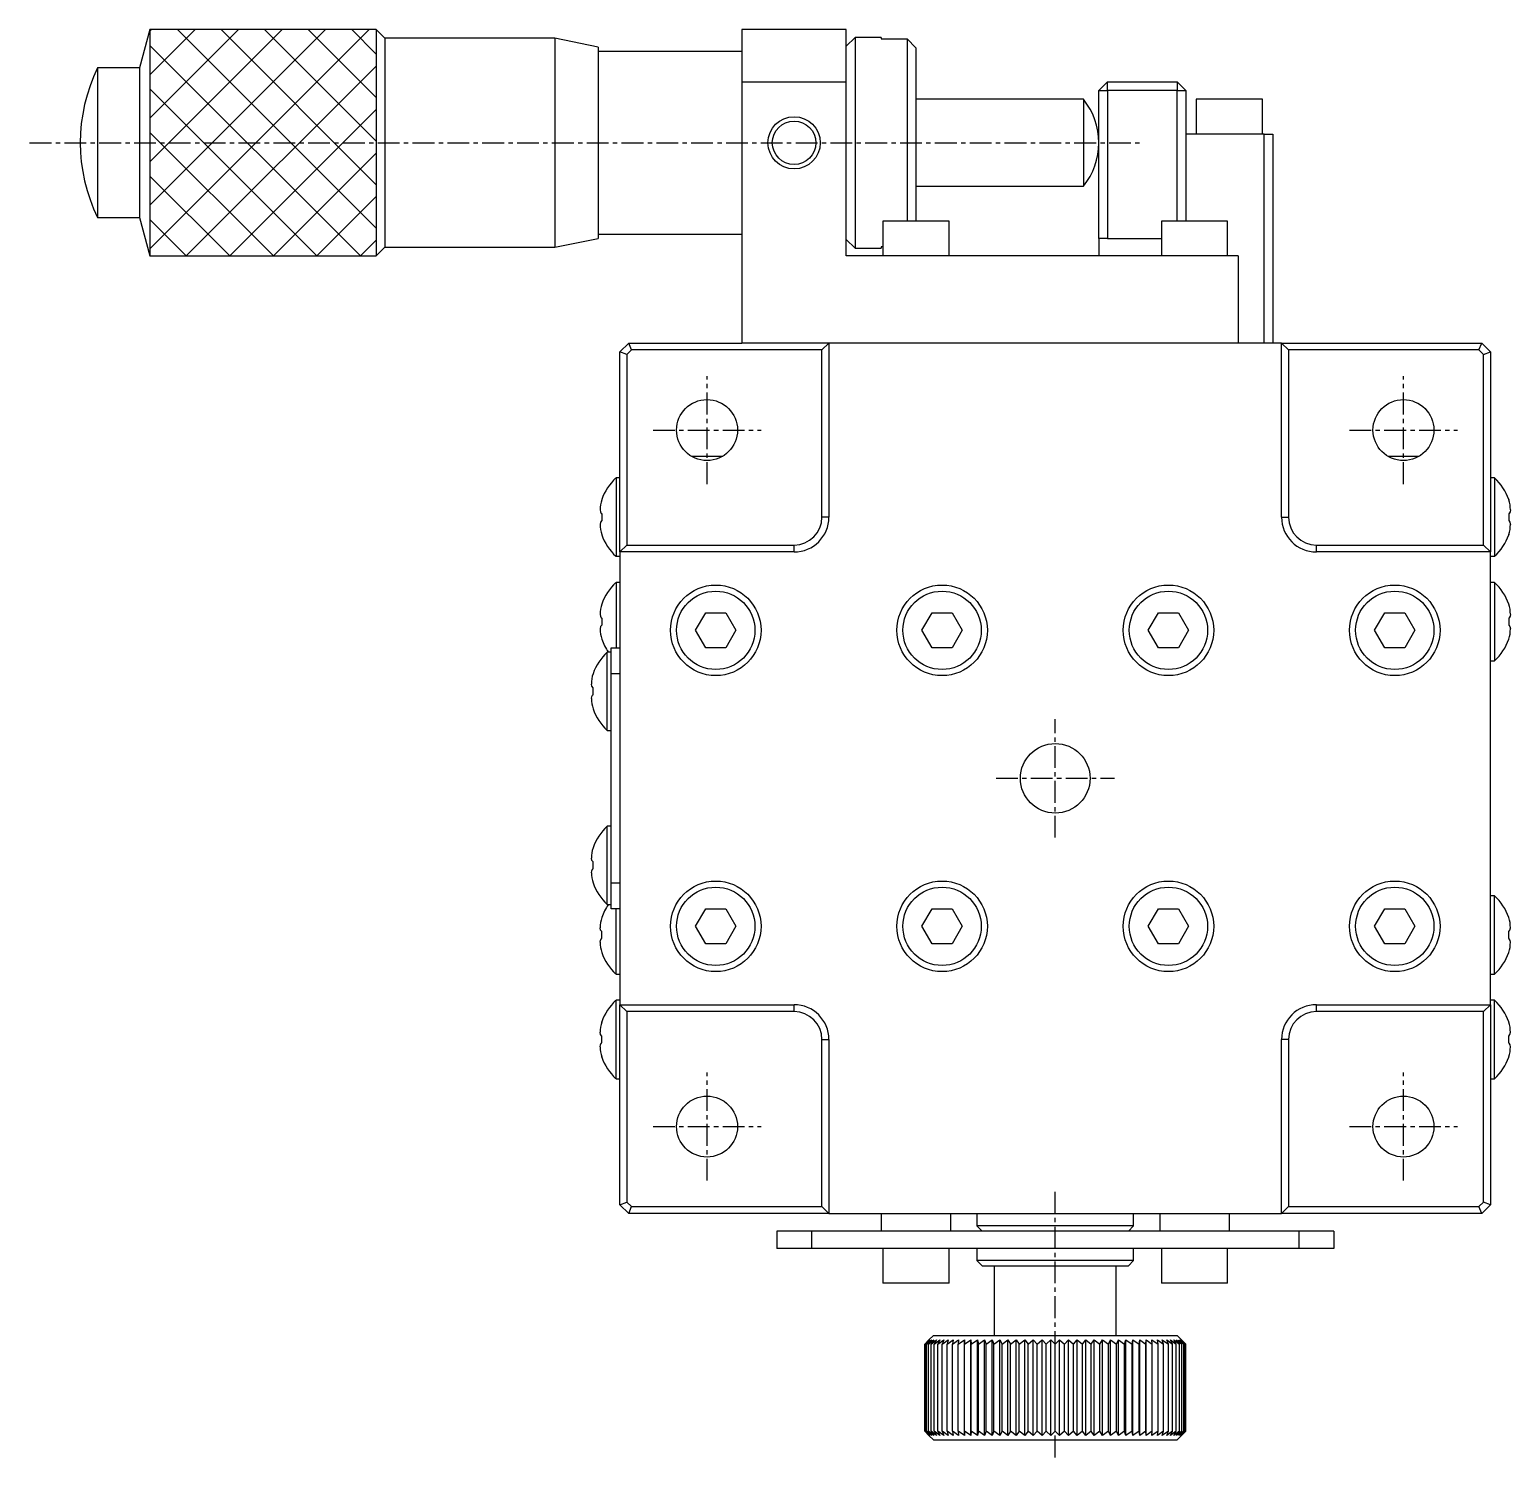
# Model space of a CAD drawing. Extents: x 67 to 419, y 49 to 289.
# Drawn here: x 333.7 to 418.7, y 124 to 206 of the extents above; entities that cross this region are included whole.
import ezdxf

# ---------------------------------------------------------------- set-up
doc = ezdxf.new("R2010")
doc.units = 0
doc.linetypes.add('CENTER', pattern=[2, 1.25, -0.25, 0.25, -0.25])
doc.layers.get('0').update_dxf_attribs({"linetype": 'CONTINUOUS'})
doc.layers.add('CENTER', color=1, linetype='CENTER')

msp = doc.modelspace()

# ---------------------------------------------------------------- linework, layer by layer
at = {"color": 7, "linetype": 'CONTINUOUS'}
for p, q in [((340.582, 205.999), (339.993, 203.799)), ((354.082, 205.499), (353.582, 205.999)), ((380.582, 205.999), (374.582, 205.999)), ((374.582, 205.999), (374.582, 202.999)), ((380.582, 202.999), (380.582, 205.999)), ((354.082, 205.499), (354.082, 193.499)), ((363.832, 205.499), (354.082, 205.499)), ((363.832, 205.499), (363.832, 193.499)), ((366.332, 204.999), (363.832, 205.499)), ((366.332, 204.999), (366.332, 193.999)), ((381.082, 205.549), (380.582, 205.049)), ((381.082, 205.549), (381.082, 193.449)), ((382.582, 205.549), (381.082, 205.549)), ((382.582, 205.549), (382.582, 205.465)), ((382.582, 205.465), (384.082, 205.465)), ((384.082, 205.465), (384.082, 194.999)), ((384.082, 205.465), (384.582, 204.958)), ((374.582, 204.749), (366.332, 204.749)), ((384.582, 204.958), (384.582, 194.999)), ((337.582, 203.799), (337.582, 195.199)), ((339.993, 203.799), (337.582, 203.799)), ((339.993, 203.799), (339.993, 195.199)), ((374.582, 202.999), (374.582, 187.999)), ((374.582, 202.999), (380.582, 202.999)), ((380.582, 192.999), (380.582, 202.999)), ((395.082, 202.499), (395.582, 202.999)), ((395.082, 193.999), (395.082, 202.499)), ((395.082, 202.499), (395.582, 202.499)), ((395.582, 202.499), (395.582, 202.999)), ((395.582, 202.999), (399.582, 202.999)), ((395.582, 202.499), (395.582, 193.999)), ((399.582, 202.499), (395.582, 202.499)), ((399.582, 202.999), (400.082, 202.499)), ((399.582, 202.999), (399.582, 202.499)), ((399.582, 194.999), (399.582, 202.499)), ((399.582, 202.499), (400.082, 202.499)), ((400.082, 202.499), (400.082, 194.999)), ((394.205, 201.999), (384.582, 201.999)), ((394.205, 201.999), (394.205, 196.999)), ((404.482, 201.999), (400.682, 201.999)), ((400.682, 201.999), (400.682, 199.999)), ((404.482, 199.999), (404.482, 201.999)), ((404.582, 199.999), (400.082, 199.999)), ((404.582, 187.999), (404.582, 199.999)), ((404.582, 199.999), (405.082, 199.999)), ((405.082, 199.999), (405.082, 187.999)), ((384.582, 196.999), (394.205, 196.999)), ((337.582, 195.199), (339.993, 195.199)), ((339.993, 195.199), (340.582, 192.999)), ((382.682, 194.999), (382.682, 192.999)), ((386.482, 194.999), (382.682, 194.999)), ((386.482, 192.999), (386.482, 194.999)), ((398.682, 194.999), (398.682, 192.999)), ((402.482, 194.999), (398.682, 194.999)), ((402.482, 192.999), (402.482, 194.999)), ((363.832, 193.499), (366.332, 193.999)), ((366.332, 194.249), (374.582, 194.249)), ((380.582, 193.949), (381.082, 193.449)), ((395.082, 193.999), (395.082, 192.999)), ((395.582, 193.999), (395.082, 193.999)), ((395.582, 193.999), (398.682, 193.999)), ((353.582, 192.999), (354.082, 193.499)), ((354.082, 193.499), (363.832, 193.499)), ((381.082, 193.449), (382.582, 193.449)), ((382.582, 193.532), (382.582, 193.449)), ((382.682, 193.532), (382.582, 193.532)), ((403.082, 192.999), (380.582, 192.999)), ((403.082, 192.999), (403.082, 187.999)), ((367.582, 187.499), (368.082, 187.999)), ((368.082, 187.999), (374.582, 187.999)), ((368.248, 187.599), (368.082, 187.999)), ((403.082, 187.999), (374.582, 187.999)), ((379.182, 187.599), (379.582, 187.999)), ((379.582, 187.999), (379.582, 177.999)), ((405.582, 187.999), (403.082, 187.999)), ((405.582, 177.999), (405.582, 187.999)), ((405.582, 187.999), (417.082, 187.999)), ((405.982, 187.599), (405.582, 187.999)), ((416.917, 187.599), (417.082, 187.999)), ((417.082, 187.999), (417.582, 187.499)), ((367.982, 187.333), (367.582, 187.499)), ((367.582, 175.999), (367.582, 187.499)), ((368.248, 187.599), (367.982, 187.333)), ((367.982, 187.333), (367.982, 176.399)), ((379.182, 187.599), (368.248, 187.599)), ((379.182, 177.999), (379.182, 187.599)), ((405.982, 187.599), (405.982, 177.999)), ((416.917, 187.599), (405.982, 187.599)), ((417.182, 187.333), (416.917, 187.599)), ((417.182, 187.333), (417.582, 187.499)), ((417.182, 176.399), (417.182, 187.333)), ((417.582, 187.499), (417.582, 175.999)), ((371.681, 181.499), (373.484, 181.499)), ((411.681, 181.499), (413.484, 181.499)), ((367.582, 180.249), (367.354, 180.249)), ((367.354, 180.249), (367.354, 175.749)), ((417.811, 180.249), (417.582, 180.249)), ((417.811, 180.249), (417.811, 175.749)), ((366.533, 179.006), (366.538, 179)), ((418.632, 179.006), (418.627, 179)), ((366.442, 178.417), (366.46, 178.307)), ((366.46, 178.307), (366.509, 178.215)), ((366.538, 177.798), (366.467, 177.712)), ((366.509, 178.215), (366.538, 178.199)), ((366.538, 178.199), (366.534, 178.062)), ((366.534, 178.062), (366.534, 177.93)), ((366.534, 177.93), (366.538, 177.798)), ((418.655, 178.215), (418.627, 178.199)), ((418.627, 178.199), (418.631, 178.062)), ((418.631, 177.93), (418.627, 177.798)), ((418.627, 177.798), (418.698, 177.712)), ((418.631, 178.062), (418.631, 177.93)), ((418.705, 178.307), (418.655, 178.215)), ((418.723, 178.417), (418.705, 178.307)), ((366.467, 177.712), (366.442, 177.584)), ((366.538, 176.997), (366.533, 176.992)), ((418.627, 176.997), (418.632, 176.992)), ((418.698, 177.712), (418.723, 177.584)), ((367.582, 175.999), (367.982, 176.399)), ((367.982, 176.399), (377.582, 176.399)), ((407.582, 176.399), (417.182, 176.399)), ((417.582, 175.999), (417.182, 176.399)), ((367.354, 175.749), (367.582, 175.749)), ((367.582, 175.999), (367.582, 149.999)), ((377.582, 175.999), (367.582, 175.999)), ((417.582, 175.999), (407.582, 175.999)), ((417.582, 149.999), (417.582, 175.999)), ((417.582, 175.749), (417.811, 175.749)), ((367.582, 174.249), (367.354, 174.249)), ((367.354, 174.249), (367.354, 170.499)), ((417.811, 174.249), (417.582, 174.249)), ((417.811, 174.249), (417.811, 169.749)), ((366.533, 173.006), (366.538, 173)), ((418.632, 173.006), (418.627, 173)), ((366.442, 172.417), (366.46, 172.307)), ((366.46, 172.307), (366.509, 172.215)), ((366.509, 172.215), (366.538, 172.199)), ((366.538, 172.199), (366.534, 172.062)), ((366.534, 172.062), (366.534, 171.93)), ((366.534, 171.93), (366.538, 171.798)), ((371.928, 171.499), (372.505, 172.499)), ((372.505, 172.499), (373.66, 172.499)), ((373.66, 172.499), (374.237, 171.499)), ((384.928, 171.499), (385.505, 172.499)), ((385.505, 172.499), (386.66, 172.499)), ((386.66, 172.499), (387.237, 171.499)), ((397.928, 171.499), (398.505, 172.499)), ((398.505, 172.499), (399.66, 172.499)), ((399.66, 172.499), (400.237, 171.499)), ((410.928, 171.499), (411.505, 172.499)), ((411.505, 172.499), (412.66, 172.499)), ((412.66, 172.499), (413.237, 171.499)), ((418.655, 172.215), (418.627, 172.199)), ((418.627, 172.199), (418.631, 172.062)), ((418.631, 171.93), (418.627, 171.798)), ((418.631, 172.062), (418.631, 171.93)), ((418.705, 172.307), (418.655, 172.215)), ((418.723, 172.417), (418.705, 172.307)), ((366.467, 171.712), (366.442, 171.584)), ((366.538, 171.798), (366.467, 171.712)), ((366.538, 170.997), (366.533, 170.992)), ((372.505, 170.499), (371.928, 171.499)), ((374.237, 171.499), (373.66, 170.499)), ((385.505, 170.499), (384.928, 171.499)), ((387.237, 171.499), (386.66, 170.499)), ((398.505, 170.499), (397.928, 171.499)), ((400.237, 171.499), (399.66, 170.499)), ((411.505, 170.499), (410.928, 171.499)), ((413.237, 171.499), (412.66, 170.499)), ((418.627, 171.798), (418.698, 171.712)), ((418.627, 170.997), (418.632, 170.992)), ((418.698, 171.712), (418.723, 171.584)), ((366.854, 165.749), (366.854, 170.249)), ((367.082, 170.249), (366.854, 170.249)), ((367.082, 168.999), (367.082, 170.499)), ((367.082, 170.499), (367.582, 170.499)), ((373.66, 170.499), (372.505, 170.499)), ((386.66, 170.499), (385.505, 170.499)), ((399.66, 170.499), (398.505, 170.499)), ((412.66, 170.499), (411.505, 170.499)), ((417.582, 169.749), (417.811, 169.749)), ((365.967, 168.285), (365.942, 168.413)), ((366.038, 169), (366.033, 169.006)), ((367.082, 156.999), (367.082, 168.999)), ((365.942, 167.58), (365.96, 167.69)), ((365.96, 167.69), (366.009, 167.783)), ((366.038, 168.199), (365.967, 168.285)), ((366.009, 167.783), (366.038, 167.798)), ((366.034, 168.067), (366.038, 168.199)), ((366.034, 167.936), (366.034, 168.067)), ((366.038, 167.798), (366.034, 167.936)), ((366.033, 166.992), (366.038, 166.997)), ((366.854, 165.749), (367.082, 165.749)), ((367.082, 160.249), (366.854, 160.249)), ((366.854, 155.749), (366.854, 160.249)), ((365.967, 158.285), (365.942, 158.413)), ((366.038, 158.199), (365.967, 158.285)), ((366.038, 159), (366.033, 159.006)), ((366.034, 158.067), (366.038, 158.199)), ((365.942, 157.58), (365.96, 157.69)), ((365.96, 157.69), (366.009, 157.783)), ((366.009, 157.783), (366.038, 157.798)), ((366.034, 157.936), (366.034, 158.067)), ((366.038, 157.798), (366.034, 157.936)), ((366.033, 156.992), (366.038, 156.997)), ((367.082, 155.499), (367.082, 156.999)), ((366.854, 155.749), (367.082, 155.749)), ((417.811, 156.249), (417.582, 156.249)), ((417.811, 151.749), (417.811, 156.249)), ((366.538, 155), (366.533, 155.006)), ((367.582, 155.499), (367.082, 155.499)), ((367.354, 151.749), (367.354, 155.499)), ((371.928, 154.499), (372.505, 155.499)), ((372.505, 155.499), (373.66, 155.499)), ((373.66, 155.499), (374.237, 154.499)), ((384.928, 154.499), (385.505, 155.499)), ((385.505, 155.499), (386.66, 155.499)), ((386.66, 155.499), (387.237, 154.499)), ((397.928, 154.499), (398.505, 155.499)), ((398.505, 155.499), (399.66, 155.499)), ((399.66, 155.499), (400.237, 154.499)), ((410.928, 154.499), (411.505, 155.499)), ((411.505, 155.499), (412.66, 155.499)), ((412.66, 155.499), (413.237, 154.499)), ((418.627, 155), (418.632, 155.006)), ((366.467, 154.285), (366.442, 154.413)), ((366.538, 154.199), (366.467, 154.285)), ((366.534, 154.067), (366.538, 154.199)), ((366.534, 153.936), (366.534, 154.067)), ((372.505, 153.499), (371.928, 154.499)), ((374.237, 154.499), (373.66, 153.499)), ((385.505, 153.499), (384.928, 154.499)), ((387.237, 154.499), (386.66, 153.499)), ((398.505, 153.499), (397.928, 154.499)), ((400.237, 154.499), (399.66, 153.499)), ((411.505, 153.499), (410.928, 154.499)), ((413.237, 154.499), (412.66, 153.499)), ((418.627, 154.199), (418.698, 154.285)), ((418.631, 154.067), (418.627, 154.199)), ((418.631, 153.936), (418.631, 154.067)), ((418.698, 154.285), (418.723, 154.413)), ((366.442, 153.58), (366.46, 153.69)), ((366.46, 153.69), (366.509, 153.783)), ((366.509, 153.783), (366.538, 153.798)), ((366.538, 153.798), (366.534, 153.936)), ((373.66, 153.499), (372.505, 153.499)), ((386.66, 153.499), (385.505, 153.499)), ((399.66, 153.499), (398.505, 153.499)), ((412.66, 153.499), (411.505, 153.499)), ((418.627, 153.798), (418.631, 153.936)), ((418.655, 153.783), (418.627, 153.798)), ((418.705, 153.69), (418.655, 153.783)), ((418.723, 153.58), (418.705, 153.69)), ((366.533, 152.992), (366.538, 152.997)), ((418.632, 152.992), (418.627, 152.997)), ((367.354, 151.749), (367.582, 151.749)), ((417.582, 151.749), (417.811, 151.749)), ((367.354, 145.749), (367.354, 150.249)), ((367.582, 150.249), (367.354, 150.249)), ((367.582, 149.999), (377.582, 149.999)), ((367.982, 149.599), (367.582, 149.999)), ((367.582, 138.499), (367.582, 149.999)), ((407.582, 149.999), (417.582, 149.999)), ((417.182, 149.599), (417.582, 149.999)), ((417.811, 150.249), (417.582, 150.249)), ((417.582, 149.999), (417.582, 138.499)), ((417.811, 145.749), (417.811, 150.249)), ((366.538, 149), (366.533, 149.006)), ((367.982, 149.599), (367.982, 138.664)), ((377.582, 149.599), (367.982, 149.599)), ((417.182, 149.599), (407.582, 149.599)), ((417.182, 138.664), (417.182, 149.599)), ((418.627, 149), (418.632, 149.006)), ((366.467, 148.285), (366.442, 148.413)), ((366.538, 148.199), (366.467, 148.285)), ((366.534, 148.067), (366.538, 148.199)), ((366.534, 147.936), (366.534, 148.067)), ((379.182, 138.399), (379.182, 147.999)), ((379.582, 147.999), (379.582, 137.999)), ((405.582, 137.999), (405.582, 147.999)), ((405.982, 147.999), (405.982, 138.399)), ((418.627, 148.199), (418.698, 148.285)), ((418.631, 148.067), (418.627, 148.199)), ((418.631, 147.936), (418.631, 148.067)), ((418.698, 148.285), (418.723, 148.413)), ((366.442, 147.58), (366.46, 147.69)), ((366.46, 147.69), (366.509, 147.783)), ((366.509, 147.783), (366.538, 147.798)), ((366.538, 147.798), (366.534, 147.936)), ((418.627, 147.798), (418.631, 147.936)), ((418.655, 147.783), (418.627, 147.798)), ((418.705, 147.69), (418.655, 147.783)), ((418.723, 147.58), (418.705, 147.69)), ((366.533, 146.992), (366.538, 146.997)), ((418.632, 146.992), (418.627, 146.997)), ((367.354, 145.749), (367.582, 145.749)), ((417.582, 145.749), (417.811, 145.749)), ((367.582, 138.499), (367.982, 138.664)), ((367.982, 138.664), (368.248, 138.399)), ((416.917, 138.399), (417.182, 138.664)), ((417.582, 138.499), (417.182, 138.664)), ((368.082, 137.999), (367.582, 138.499)), ((368.082, 137.999), (368.248, 138.399)), ((379.582, 137.999), (368.082, 137.999)), ((368.248, 138.399), (379.182, 138.399)), ((379.582, 137.999), (379.182, 138.399)), ((379.582, 137.999), (383.711, 137.999)), ((382.582, 137.999), (382.582, 136.999)), ((383.711, 137.999), (385.454, 137.999)), ((385.454, 137.999), (399.711, 137.999)), ((386.582, 136.999), (386.582, 137.999)), ((388.082, 137.999), (388.082, 137.299)), ((397.082, 137.299), (397.082, 137.999)), ((398.582, 137.999), (398.582, 136.999)), ((399.711, 137.999), (401.454, 137.999)), ((401.454, 137.999), (405.582, 137.999)), ((402.582, 136.999), (402.582, 137.999)), ((405.582, 137.999), (405.982, 138.399)), ((417.082, 137.999), (405.582, 137.999)), ((405.982, 138.399), (416.917, 138.399)), ((417.082, 137.999), (416.917, 138.399)), ((417.582, 138.499), (417.082, 137.999)), ((378.582, 136.999), (376.582, 136.999)), ((376.582, 136.999), (376.582, 135.999)), ((384.582, 136.999), (378.582, 136.999)), ((400.582, 136.999), (384.582, 136.999)), ((397.082, 137.299), (388.082, 137.299)), ((388.082, 137.299), (388.382, 136.999)), ((396.782, 136.999), (397.082, 137.299)), ((406.582, 136.999), (400.582, 136.999)), ((408.582, 136.999), (406.582, 136.999)), ((408.582, 136.999), (408.582, 135.999)), ((378.582, 135.999), (376.582, 135.999)), ((406.582, 135.999), (378.582, 135.999)), ((382.682, 135.999), (382.682, 133.999)), ((386.482, 133.999), (386.482, 135.999)), ((388.082, 135.999), (388.082, 135.299)), ((397.082, 135.299), (388.082, 135.299)), ((388.082, 135.299), (388.382, 134.999)), ((396.782, 134.999), (397.082, 135.299)), ((397.082, 135.299), (397.082, 135.999)), ((398.682, 135.999), (398.682, 133.999)), ((402.482, 133.999), (402.482, 135.999)), ((408.582, 135.999), (406.582, 135.999)), ((388.382, 134.999), (396.782, 134.999)), ((389.082, 134.999), (389.082, 130.999)), ((396.082, 130.999), (396.082, 134.999)), ((386.482, 133.999), (382.682, 133.999)), ((402.482, 133.999), (398.682, 133.999)), ((385.582, 130.999), (385.331, 130.747)), ((385.582, 130.999), (399.582, 130.999)), ((399.834, 130.747), (399.582, 130.999)), ((385.331, 130.747), (385.087, 130.499)), ((385.087, 130.499), (385.349, 130.747)), ((385.087, 125.499), (385.087, 130.499)), ((385.349, 130.747), (385.123, 130.499)), ((385.123, 130.499), (385.402, 130.747)), ((385.123, 125.499), (385.123, 130.499)), ((385.402, 130.747), (385.196, 130.499)), ((385.196, 130.499), (385.489, 130.747)), ((385.196, 125.499), (385.196, 130.499)), ((385.489, 130.747), (385.305, 130.499)), ((385.305, 130.499), (385.612, 130.747)), ((385.305, 125.499), (385.305, 130.499)), ((385.612, 130.747), (385.449, 130.499)), ((385.449, 130.499), (385.768, 130.747)), ((385.449, 125.499), (385.449, 130.499)), ((385.628, 130.499), (385.958, 130.747)), ((385.768, 130.747), (385.628, 130.499)), ((385.628, 125.499), (385.628, 130.499)), ((385.958, 130.747), (385.841, 130.499)), ((385.841, 130.499), (386.18, 130.747)), ((385.841, 125.499), (385.841, 130.499)), ((386.18, 130.747), (386.087, 130.499)), ((386.087, 130.499), (386.433, 130.747)), ((386.087, 125.499), (386.087, 130.499)), ((386.433, 130.747), (386.365, 130.499)), ((386.365, 130.499), (386.716, 130.747)), ((386.365, 125.499), (386.365, 130.499)), ((386.716, 130.747), (386.672, 130.499)), ((386.672, 130.499), (387.027, 130.747)), ((386.672, 125.499), (386.672, 130.499)), ((387.027, 130.747), (387.009, 130.499)), ((387.009, 130.499), (387.366, 130.747)), ((387.009, 125.499), (387.009, 130.499)), ((387.366, 125.25), (387.366, 130.747)), ((387.366, 130.747), (387.372, 130.499)), ((387.372, 130.499), (387.73, 130.747)), ((387.372, 125.499), (387.372, 130.499)), ((387.73, 125.25), (387.73, 130.747)), ((387.73, 130.747), (387.761, 130.499)), ((387.761, 130.499), (388.118, 130.747)), ((387.761, 125.499), (387.761, 130.499)), ((388.118, 125.25), (388.118, 130.747)), ((388.118, 130.747), (388.174, 130.499)), ((388.174, 130.499), (388.527, 130.747)), ((388.174, 125.499), (388.174, 130.499)), ((388.527, 125.25), (388.527, 130.747)), ((388.527, 130.747), (388.608, 130.499)), ((388.608, 130.499), (388.957, 130.747)), ((388.608, 125.499), (388.608, 130.499)), ((388.957, 125.25), (388.957, 130.747)), ((388.957, 130.747), (389.061, 130.499)), ((389.061, 130.499), (389.404, 130.747)), ((389.061, 125.499), (389.061, 130.499)), ((389.404, 125.25), (389.404, 130.747)), ((389.404, 130.747), (389.532, 130.499)), ((389.532, 130.499), (389.866, 130.747)), ((389.532, 125.499), (389.532, 130.499)), ((389.866, 125.25), (389.866, 130.747)), ((389.866, 130.747), (390.017, 130.499)), ((390.017, 130.499), (390.342, 130.747)), ((390.017, 125.499), (390.017, 130.499)), ((390.342, 125.25), (390.342, 130.747)), ((390.342, 130.747), (390.515, 130.499)), ((390.515, 130.499), (390.828, 130.747)), ((390.515, 125.499), (390.515, 130.499)), ((390.828, 125.25), (390.828, 130.747)), ((390.828, 130.747), (391.023, 130.499)), ((391.023, 130.499), (391.323, 130.747)), ((391.023, 125.499), (391.023, 130.499)), ((391.323, 125.25), (391.323, 130.747)), ((391.323, 130.747), (391.539, 130.499)), ((391.539, 130.499), (391.824, 130.747)), ((391.539, 125.499), (391.539, 130.499)), ((391.824, 125.25), (391.824, 130.747)), ((391.824, 130.747), (392.059, 130.499)), ((392.059, 130.499), (392.329, 130.747)), ((392.059, 125.499), (392.059, 130.499)), ((392.329, 125.25), (392.329, 130.747)), ((392.329, 130.747), (392.582, 130.499)), ((392.582, 130.499), (392.835, 130.747)), ((392.582, 125.499), (392.582, 130.499)), ((392.835, 125.25), (392.835, 130.747)), ((392.835, 130.747), (393.106, 130.499)), ((393.106, 130.499), (393.34, 130.747)), ((393.106, 125.499), (393.106, 130.499)), ((393.34, 125.25), (393.34, 130.747)), ((393.34, 130.747), (393.626, 130.499)), ((393.626, 130.499), (393.842, 130.747)), ((393.626, 125.499), (393.626, 130.499)), ((393.842, 125.25), (393.842, 130.747)), ((393.842, 130.747), (394.142, 130.499)), ((394.142, 130.499), (394.337, 130.747)), ((394.142, 125.499), (394.142, 130.499)), ((394.337, 125.25), (394.337, 130.747)), ((394.337, 130.747), (394.65, 130.499)), ((394.65, 130.499), (394.823, 130.747)), ((394.65, 125.499), (394.65, 130.499)), ((394.823, 125.25), (394.823, 130.747)), ((394.823, 130.747), (395.148, 130.499)), ((395.148, 130.499), (395.299, 130.747)), ((395.148, 125.499), (395.148, 130.499)), ((395.299, 125.25), (395.299, 130.747)), ((395.299, 130.747), (395.633, 130.499)), ((395.633, 130.499), (395.761, 130.747)), ((395.633, 125.499), (395.633, 130.499)), ((395.761, 125.25), (395.761, 130.747)), ((395.761, 130.747), (396.103, 130.499)), ((396.103, 130.499), (396.208, 130.747)), ((396.103, 125.499), (396.103, 130.499)), ((396.208, 125.25), (396.208, 130.747)), ((396.208, 130.747), (396.557, 130.499)), ((396.557, 130.499), (396.637, 130.747)), ((396.557, 125.499), (396.557, 130.499)), ((396.637, 125.25), (396.637, 130.747)), ((396.637, 130.747), (396.991, 130.499)), ((396.991, 130.499), (397.047, 130.747)), ((396.991, 125.499), (396.991, 130.499)), ((397.047, 125.25), (397.047, 130.747)), ((397.047, 130.747), (397.403, 130.499)), ((397.403, 130.499), (397.434, 130.747)), ((397.403, 125.499), (397.403, 130.499)), ((397.434, 125.25), (397.434, 130.747)), ((397.434, 130.747), (397.792, 130.499)), ((397.792, 130.499), (397.799, 130.747)), ((397.792, 125.499), (397.792, 130.499)), ((397.799, 125.25), (397.799, 130.747)), ((397.799, 130.747), (398.156, 130.499)), ((398.156, 130.499), (398.137, 130.747)), ((398.137, 130.747), (398.492, 130.499)), ((398.156, 125.499), (398.156, 130.499)), ((398.492, 130.499), (398.449, 130.747)), ((398.449, 130.747), (398.8, 130.499)), ((398.492, 125.499), (398.492, 130.499)), ((398.8, 130.499), (398.732, 130.747)), ((398.732, 130.747), (399.078, 130.499)), ((398.8, 125.499), (398.8, 130.499)), ((399.078, 130.499), (398.985, 130.747)), ((398.985, 130.747), (399.323, 130.499)), ((399.078, 125.499), (399.078, 130.499)), ((399.323, 130.499), (399.207, 130.747)), ((399.207, 130.747), (399.536, 130.499)), ((399.323, 125.499), (399.323, 130.499)), ((399.396, 130.747), (399.715, 130.499)), ((399.536, 130.499), (399.396, 130.747)), ((399.536, 125.499), (399.536, 130.499)), ((399.715, 130.499), (399.553, 130.747)), ((399.553, 130.747), (399.86, 130.499)), ((399.86, 130.499), (399.675, 130.747)), ((399.675, 130.747), (399.968, 130.499)), ((399.715, 125.499), (399.715, 130.499)), ((399.968, 130.499), (399.763, 130.747)), ((399.763, 130.747), (400.041, 130.499)), ((400.041, 130.499), (399.816, 130.747)), ((399.816, 130.747), (400.078, 130.499)), ((400.078, 130.499), (399.834, 130.747)), ((399.86, 125.499), (399.86, 130.499)), ((399.968, 125.499), (399.968, 130.499)), ((400.041, 125.499), (400.041, 130.499)), ((400.078, 125.499), (400.078, 130.499)), ((385.349, 125.25), (385.087, 125.499)), ((385.087, 125.499), (385.331, 125.25)), ((385.402, 125.25), (385.123, 125.499)), ((385.123, 125.499), (385.349, 125.25)), ((385.489, 125.25), (385.196, 125.499)), ((385.196, 125.499), (385.402, 125.25)), ((385.612, 125.25), (385.305, 125.499)), ((385.305, 125.499), (385.489, 125.25)), ((385.331, 125.25), (385.582, 124.999)), ((385.768, 125.25), (385.449, 125.499)), ((385.449, 125.499), (385.612, 125.25)), ((385.958, 125.25), (385.628, 125.499)), ((385.628, 125.499), (385.768, 125.25)), ((386.18, 125.25), (385.841, 125.499)), ((385.841, 125.499), (385.958, 125.25)), ((386.433, 125.25), (386.087, 125.499)), ((386.087, 125.499), (386.18, 125.25)), ((386.716, 125.25), (386.365, 125.499)), ((386.365, 125.499), (386.433, 125.25)), ((387.027, 125.25), (386.672, 125.499)), ((386.672, 125.499), (386.716, 125.25)), ((387.366, 125.25), (387.009, 125.499)), ((387.009, 125.499), (387.027, 125.25)), ((387.372, 125.499), (387.366, 125.25)), ((387.73, 125.25), (387.372, 125.499)), ((387.761, 125.499), (387.73, 125.25)), ((388.118, 125.25), (387.761, 125.499)), ((388.174, 125.499), (388.118, 125.25)), ((388.527, 125.25), (388.174, 125.499)), ((388.608, 125.499), (388.527, 125.25)), ((388.957, 125.25), (388.608, 125.499)), ((389.061, 125.499), (388.957, 125.25)), ((389.404, 125.25), (389.061, 125.499)), ((389.532, 125.499), (389.404, 125.25)), ((389.866, 125.25), (389.532, 125.499)), ((390.017, 125.499), (389.866, 125.25)), ((390.342, 125.25), (390.017, 125.499)), ((390.515, 125.499), (390.342, 125.25)), ((390.828, 125.25), (390.515, 125.499)), ((391.023, 125.499), (390.828, 125.25)), ((391.323, 125.25), (391.023, 125.499)), ((391.539, 125.499), (391.323, 125.25)), ((391.824, 125.25), (391.539, 125.499)), ((392.059, 125.499), (391.824, 125.25)), ((392.329, 125.25), (392.059, 125.499)), ((392.582, 125.499), (392.329, 125.25)), ((392.835, 125.25), (392.582, 125.499)), ((393.106, 125.499), (392.835, 125.25)), ((393.34, 125.25), (393.106, 125.499)), ((393.626, 125.499), (393.34, 125.25)), ((393.842, 125.25), (393.626, 125.499)), ((394.142, 125.499), (393.842, 125.25)), ((394.337, 125.25), (394.142, 125.499)), ((394.65, 125.499), (394.337, 125.25)), ((394.823, 125.25), (394.65, 125.499)), ((395.148, 125.499), (394.823, 125.25)), ((395.299, 125.25), (395.148, 125.499)), ((395.633, 125.499), (395.299, 125.25)), ((395.761, 125.25), (395.633, 125.499)), ((396.103, 125.499), (395.761, 125.25)), ((396.208, 125.25), (396.103, 125.499)), ((396.557, 125.499), (396.208, 125.25)), ((396.637, 125.25), (396.557, 125.499)), ((396.991, 125.499), (396.637, 125.25)), ((397.047, 125.25), (396.991, 125.499)), ((397.403, 125.499), (397.047, 125.25)), ((397.434, 125.25), (397.403, 125.499)), ((397.792, 125.499), (397.434, 125.25)), ((397.799, 125.25), (397.792, 125.499)), ((398.156, 125.499), (397.799, 125.25)), ((398.492, 125.499), (398.137, 125.25)), ((398.137, 125.25), (398.156, 125.499)), ((398.8, 125.499), (398.449, 125.25)), ((398.449, 125.25), (398.492, 125.499)), ((399.078, 125.499), (398.732, 125.25)), ((398.732, 125.25), (398.8, 125.499)), ((399.323, 125.499), (398.985, 125.25)), ((398.985, 125.25), (399.078, 125.499)), ((399.536, 125.499), (399.207, 125.25)), ((399.207, 125.25), (399.323, 125.499)), ((399.715, 125.499), (399.396, 125.25)), ((399.396, 125.25), (399.536, 125.499)), ((399.86, 125.499), (399.553, 125.25)), ((399.553, 125.25), (399.715, 125.499)), ((399.582, 124.999), (399.834, 125.25)), ((399.968, 125.499), (399.675, 125.25)), ((399.675, 125.25), (399.86, 125.499)), ((400.041, 125.499), (399.763, 125.25)), ((399.763, 125.25), (399.968, 125.499)), ((400.078, 125.499), (399.816, 125.25)), ((399.816, 125.25), (400.041, 125.499)), ((399.834, 125.25), (400.078, 125.499)), ((385.582, 124.999), (399.582, 124.999))]:
    msp.add_line(p, q, dxfattribs=at)
at = {"color": 3, "linetype": 'CONTINUOUS'}
for p, q in [((340.582, 205.999), (340.582, 192.999)), ((353.582, 205.999), (340.582, 205.999)), ((340.582, 205.907), (340.674, 205.999)), ((340.582, 203.407), (343.174, 205.999)), ((340.582, 200.907), (345.674, 205.999)), ((340.582, 198.407), (348.174, 205.999)), ((340.582, 195.907), (350.674, 205.999)), ((340.582, 193.407), (353.174, 205.999)), ((342.174, 205.999), (353.582, 194.591)), ((344.674, 205.999), (353.582, 197.091)), ((347.174, 205.999), (353.582, 199.591)), ((349.674, 205.999), (353.582, 202.091)), ((352.174, 205.999), (353.582, 204.591)), ((353.582, 205.999), (353.582, 192.999)), ((340.582, 205.091), (352.674, 192.999)), ((342.674, 192.999), (353.582, 203.907)), ((340.582, 202.591), (350.174, 192.999)), ((345.174, 192.999), (353.582, 201.407)), ((340.582, 200.091), (347.674, 192.999)), ((347.674, 192.999), (353.582, 198.907)), ((340.582, 197.591), (345.174, 192.999)), ((350.174, 192.999), (353.582, 196.407)), ((340.582, 195.091), (342.674, 192.999)), ((352.674, 192.999), (353.582, 193.907)), ((340.582, 192.999), (353.582, 192.999)), ((379.582, 177.999), (379.182, 177.999)), ((405.582, 177.999), (405.982, 177.999)), ((377.582, 175.999), (377.582, 176.399)), ((407.582, 175.999), (407.582, 176.399)), ((367.582, 168.999), (367.082, 168.999)), ((367.082, 156.999), (367.582, 156.999)), ((377.582, 149.599), (377.582, 149.999)), ((407.582, 149.599), (407.582, 149.999)), ((379.182, 147.999), (379.582, 147.999)), ((405.982, 147.999), (405.582, 147.999)), ((378.582, 136.999), (378.582, 135.999)), ((406.582, 136.999), (406.582, 135.999))]:
    msp.add_line(p, q, dxfattribs=at)
msp.add_circle((377.582, 199.499), 1.5, dxfattribs=at)
at = {"color": 7, "linetype": 'CONTINUOUS'}
for centre, radius in [((377.582, 199.499), 1.25), ((372.582, 182.999), 1.75), ((412.582, 182.999), 1.75), ((373.082, 171.499), 2.6), ((373.082, 171.499), 2.25), ((386.082, 171.499), 2.6), ((386.082, 171.499), 2.25), ((399.082, 171.499), 2.6), ((399.082, 171.499), 2.25), ((412.082, 171.499), 2.6), ((412.082, 171.499), 2.25), ((392.582, 162.999), 2), ((373.082, 154.499), 2.6), ((373.082, 154.499), 2.25), ((386.082, 154.499), 2.6), ((386.082, 154.499), 2.25), ((399.082, 154.499), 2.6), ((399.082, 154.499), 2.25), ((412.082, 154.499), 2.6), ((412.082, 154.499), 2.25), ((372.582, 142.999), 1.75), ((412.582, 142.999), 1.75)]:
    msp.add_circle(centre, radius, dxfattribs=at)
for centre, radius, start, end in [((346.327, 199.499), 9.745, 153.81621, 206.18379), ((391.082, 199.499), 4, 0, 38.68219), ((391.082, 199.499), 4, 321.31781, 0), ((369.411, 177.999), 3.049, 132.43594, 160.72042), ((415.754, 177.999), 3.049, 19.27958, 47.56406), ((368.055, 178.45), 1.613, 160.07164, 181.1707), ((417.11, 178.45), 1.613, 358.8293, 19.92836), ((377.582, 177.999), 1.6, 270, 0), ((377.582, 177.999), 2, 270, 0), ((407.582, 177.999), 2, 180, 270), ((407.582, 177.999), 1.6, 180, 270), ((368.017, 177.54), 1.575, 178.39928, 200.16536), ((369.411, 177.999), 3.049, 199.27958, 227.56406), ((415.754, 177.999), 3.049, 312.43594, 340.72042), ((417.148, 177.54), 1.575, 339.83464, 1.60072), ((369.411, 171.999), 3.049, 132.43594, 160.72042), ((415.754, 171.999), 3.049, 19.27958, 47.56406), ((368.055, 172.45), 1.613, 160.07164, 181.1707), ((417.11, 172.45), 1.613, 358.8293, 19.92836), ((368.017, 171.54), 1.575, 178.39928, 200.16536), ((369.411, 171.999), 3.049, 199.27958, 215.03281), ((415.754, 171.999), 3.049, 312.43594, 340.72042), ((417.148, 171.54), 1.575, 339.83464, 1.60072), ((368.911, 167.999), 3.049, 132.43594, 160.72042), ((367.517, 168.457), 1.575, 159.83464, 181.60072), ((367.555, 167.547), 1.613, 178.8293, 199.92836), ((368.911, 167.999), 3.049, 199.27958, 227.56406), ((368.911, 157.999), 3.049, 132.43594, 160.72042), ((367.517, 158.457), 1.575, 159.83464, 181.60072), ((367.555, 157.547), 1.613, 178.8293, 199.92836), ((368.911, 157.999), 3.049, 199.27958, 227.56406), ((369.411, 153.999), 3.049, 144.96719, 160.72042), ((415.754, 153.999), 3.049, 19.27958, 47.56406), ((368.017, 154.457), 1.575, 159.83464, 181.60072), ((417.148, 154.457), 1.575, 358.39928, 20.16536), ((368.055, 153.547), 1.613, 178.8293, 199.92836), ((417.11, 153.547), 1.613, 340.07164, 1.1707), ((369.411, 153.999), 3.049, 199.27958, 227.56406), ((415.754, 153.999), 3.049, 312.43594, 340.72042), ((369.411, 147.999), 3.049, 132.43594, 160.72042), ((377.582, 147.999), 2, 0, 90), ((407.582, 147.999), 2, 90, 180), ((415.754, 147.999), 3.049, 19.27958, 47.56406), ((368.017, 148.457), 1.575, 159.83464, 181.60072), ((377.582, 147.999), 1.6, 0, 90), ((407.582, 147.999), 1.6, 90, 180), ((417.148, 148.457), 1.575, 358.39928, 20.16536), ((368.055, 147.547), 1.613, 178.8293, 199.92836), ((417.11, 147.547), 1.613, 340.07164, 1.1707), ((369.411, 147.999), 3.049, 199.27958, 227.56406), ((415.754, 147.999), 3.049, 312.43594, 340.72042)]:
    msp.add_arc(centre, radius, start, end, dxfattribs=at)
at = {"layer": 'CENTER', "color": 1, "linetype": 'CENTER'}
for p, q in [((333.674, 199.499), (397.674, 199.499)), ((372.582, 179.899), (372.582, 186.099)), ((412.582, 179.899), (412.582, 186.099)), ((369.482, 182.999), (375.682, 182.999)), ((409.482, 182.999), (415.682, 182.999)), ((392.582, 159.599), (392.582, 166.399)), ((389.182, 162.999), (395.982, 162.999)), ((372.582, 139.899), (372.582, 146.099)), ((412.582, 139.899), (412.582, 146.099)), ((369.482, 142.999), (375.682, 142.999)), ((409.482, 142.999), (415.682, 142.999)), ((392.582, 123.999), (392.582, 139.499))]:
    msp.add_line(p, q, dxfattribs=at)

doc.saveas('drawing.dxf')
